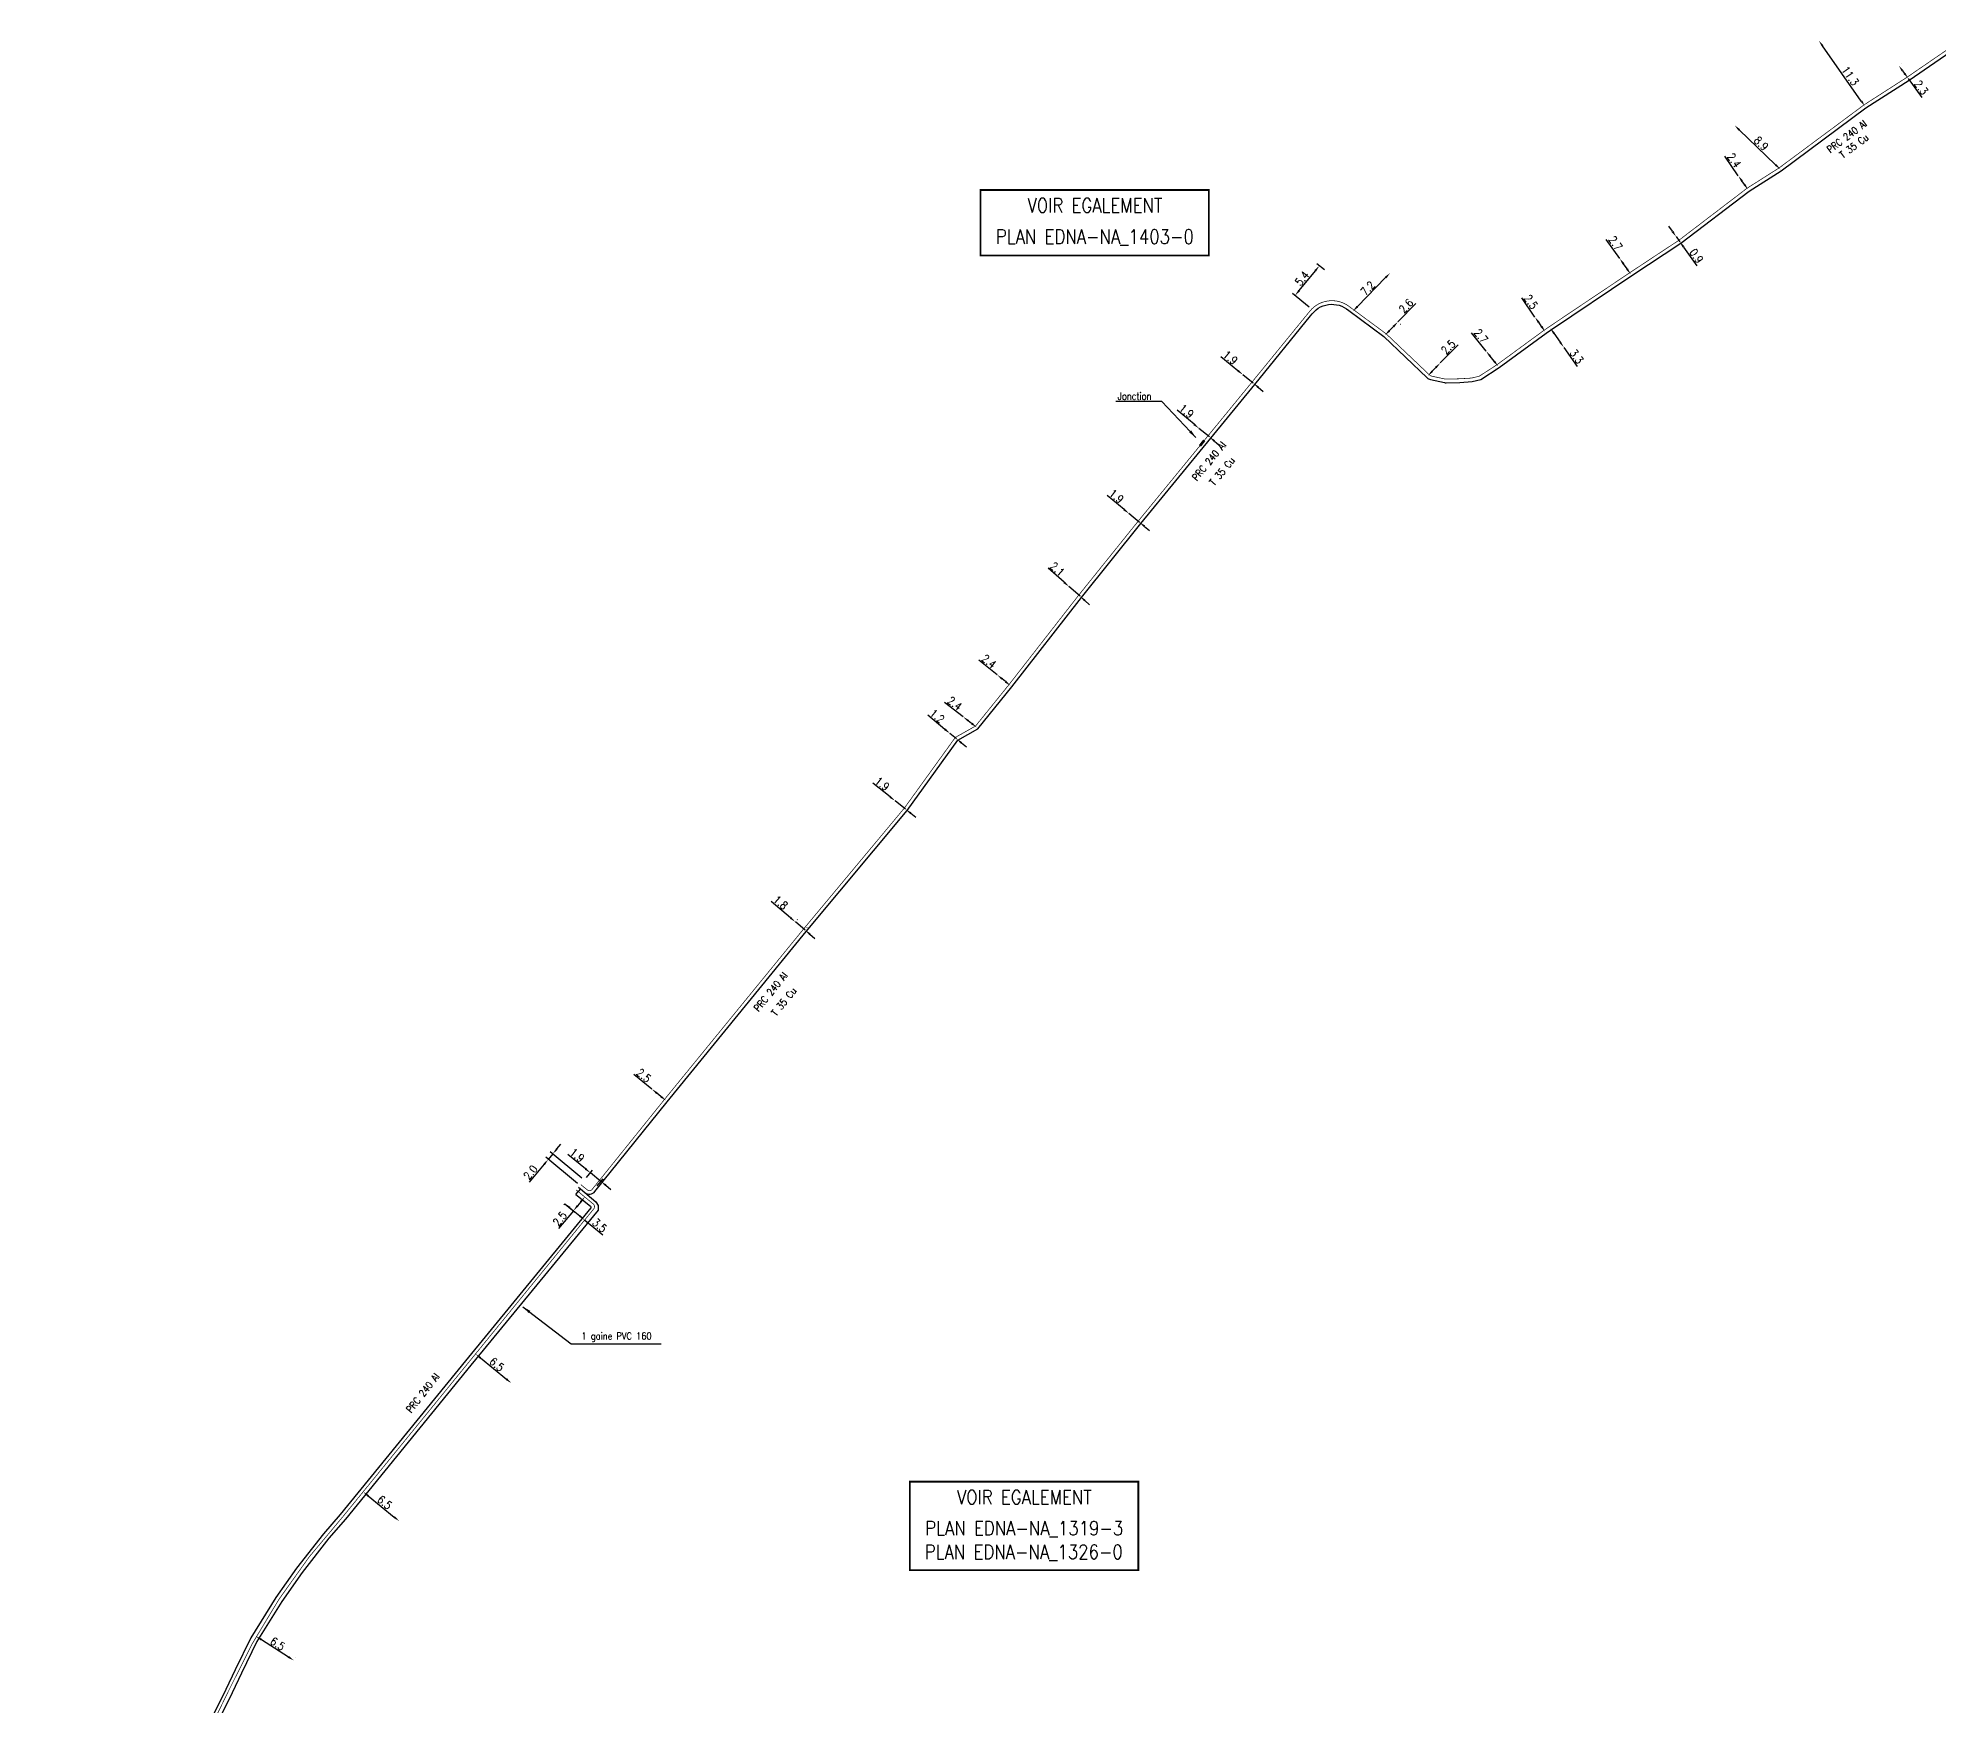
# Model space of a CAD drawing. Header units: millimetres. Extents: x 185000 to 186000, y 127000 to 128000.
# Drawn here: x 185068.5 to 185335.6, y 127517.5 to 127751.9 of the extents above; entities that cross this region are included whole.
import ezdxf
from ezdxf.enums import TextEntityAlignment as Align

# ---------------------------------------------------------------- set-up
doc = ezdxf.new("R2010")
doc.units = ezdxf.units.MM
doc.header["$PDMODE"] = 34
doc.layers.get('0').update_dxf_attribs({"linetype": 'CONTINUOUS'})
doc.layers.get('DEFPOINTS').update_dxf_attribs({"linetype": 'CONTINUOUS'})
for name, color, linetype in [('M_120', 5, 'M_ST_13'), ('M_300', 7, 'CONTINUOUS'), ('M_310', 7, 'M_MALT'), ('M_400', 7, 'CONTINUOUS'), ('M_930', 7, 'CONTINUOUS')]:
    doc.layers.add(name, color=color, linetype=linetype)
doc.styles.get("Standard").update_dxf_attribs({"font": 'romans.shx', "width": 0.85})
doc.linetypes.add('M_MALT', pattern='A,8,-3,["T //",Standard,S=1,R=0,X=-2.54,Y=-0.5],-2', length=13)
doc.linetypes.add('M_ST_13', pattern='A,5,-0.3,["oo",Standard,S=1.5,R=0,X=0,Y=-0.5],-3', length=8.3)
doc.dimstyles.get("Standard").update_dxf_attribs({"dimtxt": 1.5, "dimasz": 1.2, "dimexe": 0.625, "dimexo": 0.625, "dimgap": 0.25, "dimtad": 1, "dimdec": 1, "dimzin": 0, "dimdsep": 46, "dimtxsty": 'Standard', "dimcen": -0.5, "dimadec": 0, "dimazin": 0, "dimtfac": 1, "dimtdec": 1, "dimtmove": 0, "dimatfit": 3, "dimfxl": 0, "dimtolj": 1, "dimtzin": 0, "dimarcsym": 0})

# ---------------------------------------------------------------- blocks, each defined once
blk = doc.blocks.new('*D21')
at = {"layer": 'DEFPOINTS', "color": 0, "linetype": 'Continuous', "transparency": 16777216}
for p in [(185099.11, 127527.27), (185104.43, 127523.87), (185104.43, 127523.86)]:
    blk.add_point(p, dxfattribs=at)
at = {"layer": 'M_120', "color": 0, "linetype": 'Continuous', "lineweight": -2, "transparency": 16777216}
for p, q in [((185099.87, 127526.79), (185103.67, 127524.35)), ((185104.68, 127524.26), (185104.69, 127524.26))]:
    blk.add_line(p, q, dxfattribs=at)
at = {"layer": 'M_120', "color": 0, "linetype": 'Continuous', "transparency": 16777216}
for points in [[(185099.95, 127526.91), (185099.79, 127526.66), (185099.11, 127527.27)], [(185103.76, 127524.48), (185103.59, 127524.23), (185104.43, 127523.87)]]:
    blk.add_solid(points, dxfattribs=at)
at = {"layer": 'M_120', "color": 0, "linetype": 'Continuous', "transparency": 16777216, "insert": (185102.17, 127526.2), "char_height": 1.125, "attachment_point": 5, "rotation": 327.4291}
blk.add_mtext('\\A1;6.5', dxfattribs=at)
blk = doc.blocks.new('*D22')
at = {"layer": 'DEFPOINTS', "color": 0, "linetype": 'Continuous', "transparency": 16777216}
for p in [(185114.21, 127547.55), (185119.25, 127543.45), (185119.25, 127543.45)]:
    blk.add_point(p, dxfattribs=at)
at = {"layer": 'M_120', "color": 0, "linetype": 'Continuous', "lineweight": -2, "transparency": 16777216}
blk.add_line((185114.91, 127546.98), (185118.56, 127544.02), dxfattribs=at)
at = {"layer": 'M_120', "color": 0, "linetype": 'Continuous', "transparency": 16777216}
for points in [[(185115, 127547.1), (185114.82, 127546.86), (185114.21, 127547.55)], [(185118.65, 127544.13), (185118.46, 127543.9), (185119.25, 127543.45)]]:
    blk.add_solid(points, dxfattribs=at)
at = {"layer": 'M_120', "color": 0, "linetype": 'Continuous', "transparency": 16777216, "insert": (185117.21, 127546.08), "char_height": 1.125, "attachment_point": 5, "rotation": 320.8828}
blk.add_mtext('\\A1;6.5', dxfattribs=at)
blk = doc.blocks.new('*D23')
at = {"layer": 'DEFPOINTS', "color": 0, "linetype": 'Continuous', "transparency": 16777216}
for p in [(185129.99, 127566.95), (185135.02, 127562.84), (185135.02, 127562.84)]:
    blk.add_point(p, dxfattribs=at)
at = {"layer": 'M_120', "color": 0, "linetype": 'Continuous', "lineweight": -2, "transparency": 16777216}
blk.add_line((185130.68, 127566.38), (185134.33, 127563.41), dxfattribs=at)
at = {"layer": 'M_120', "color": 0, "linetype": 'Continuous', "transparency": 16777216}
for points in [[(185130.78, 127566.5), (185130.59, 127566.26), (185129.99, 127566.95)], [(185134.42, 127563.53), (185134.23, 127563.29), (185135.02, 127562.84)]]:
    blk.add_solid(points, dxfattribs=at)
at = {"layer": 'M_120', "color": 0, "linetype": 'Continuous', "transparency": 16777216, "insert": (185132.98, 127565.48), "char_height": 1.125, "attachment_point": 5, "rotation": 320.8237}
blk.add_mtext('\\A1;6.5', dxfattribs=at)
blk = doc.blocks.new('*D24')
at = {"layer": 'DEFPOINTS', "color": 0, "linetype": 'Continuous', "transparency": 16777216}
for p in [(185144.15, 127590), (185142.56, 127588.07), (185143.75, 127587.08)]:
    blk.add_point(p, dxfattribs=at)
at = {"layer": 'M_120', "color": 0, "linetype": 'Continuous', "lineweight": -2, "transparency": 16777216}
for p, q in [((185143.75, 127587.08), (185141.66, 127584.56)), ((185142.56, 127588.07), (185143.92, 127586.94)), ((185144.77, 127588.32), (185144.32, 127587.78))]:
    blk.add_line(p, q, dxfattribs=at)
at = {"layer": 'M_120', "color": 0, "linetype": 'Continuous', "transparency": 16777216}
for points in [[(185144.65, 127588.41), (185144.89, 127588.22), (185145.34, 127589.01)], [(185144.21, 127587.87), (185144.44, 127587.68), (185143.75, 127587.08)]]:
    blk.add_solid(points, dxfattribs=at)
at = {"layer": 'M_120', "color": 0, "linetype": 'Continuous', "transparency": 16777216, "insert": (185141.84, 127585.95), "char_height": 1.125, "attachment_point": 5, "rotation": 50.341}
blk.add_mtext('\\A1;2.5', dxfattribs=at)
blk = doc.blocks.new('*D25')
at = {"layer": 'DEFPOINTS', "color": 0, "linetype": 'Continuous', "transparency": 16777216}
for p in [(185142.56, 127588.07), (185142.56, 127588.07), (185144.01, 127584.15)]:
    blk.add_point(p, dxfattribs=at)
at = {"layer": 'M_120', "color": 0, "linetype": 'Continuous', "lineweight": -2, "transparency": 16777216}
for p, q in [((185142.56, 127588.07), (185142.41, 127587.9)), ((185143.25, 127587.5), (185144.65, 127586.34)), ((185145.34, 127585.76), (185147.87, 127583.67))]:
    blk.add_line(p, q, dxfattribs=at)
at = {"layer": 'M_120', "color": 0, "linetype": 'Continuous', "transparency": 16777216}
for points in [[(185143.35, 127587.61), (185143.16, 127587.38), (185142.56, 127588.07)], [(185144.75, 127586.45), (185144.56, 127586.22), (185145.34, 127585.76)]]:
    blk.add_solid(points, dxfattribs=at)
at = {"layer": 'M_120', "color": 0, "linetype": 'Continuous', "transparency": 16777216, "insert": (185147.43, 127585.01), "char_height": 1.125, "attachment_point": 5, "rotation": 320.341}
blk.add_mtext('\\A1;3.5', dxfattribs=at)
blk = doc.blocks.new('*D52')
at = {"layer": 'DEFPOINTS', "color": 0, "linetype": 'Continuous', "transparency": 16777216}
for p in [(185140.85, 127595.07), (185144.66, 127590.61), (185145.3, 127591.38)]:
    blk.add_point(p, dxfattribs=at)
at = {"layer": 'M_120', "color": 0, "linetype": 'Continuous', "lineweight": -2, "transparency": 16777216}
for p, q in [((185144.3, 127590.91), (185139.85, 127594.6)), ((185140.85, 127595.07), (185140.21, 127594.3)), ((185144.94, 127591.68), (185140.49, 127595.37)), ((185141.42, 127595.77), (185142, 127596.46)), ((185139.63, 127593.61), (185137.54, 127591.08))]:
    blk.add_line(p, q, dxfattribs=at)
at = {"layer": 'M_120', "color": 0, "linetype": 'Continuous', "transparency": 16777216}
for points in [[(185139.52, 127593.7), (185139.75, 127593.51), (185140.21, 127594.3)], [(185141.31, 127595.86), (185141.54, 127595.67), (185140.85, 127595.07)]]:
    blk.add_solid(points, dxfattribs=at)
at = {"layer": 'M_120', "color": 0, "linetype": 'Continuous', "transparency": 16777216, "insert": (185137.72, 127592.48), "char_height": 1.125, "attachment_point": 5, "rotation": 50.341}
blk.add_mtext('\\A1;2.0', dxfattribs=at)
blk = doc.blocks.new('*D53')
at = {"layer": 'DEFPOINTS', "color": 0, "linetype": 'Continuous', "transparency": 16777216}
for p in [(185146.13, 127592.41), (185145.32, 127591.4), (185146.8, 127590.2)]:
    blk.add_point(p, dxfattribs=at)
at = {"layer": 'M_120', "color": 0, "linetype": 'Continuous', "lineweight": -2, "transparency": 16777216}
for p, q in [((185145.43, 127592.98), (185142.94, 127594.99)), ((185145.61, 127591.77), (185146.43, 127592.78)), ((185147.62, 127591.21), (185146.13, 127592.41)), ((185147.1, 127590.57), (185147.91, 127591.58)), ((185148.32, 127590.65), (185149.02, 127590.08))]:
    blk.add_line(p, q, dxfattribs=at)
at = {"layer": 'M_120', "color": 0, "linetype": 'Continuous', "transparency": 16777216}
for points in [[(185145.53, 127593.09), (185145.34, 127592.86), (185146.13, 127592.41)], [(185148.41, 127590.76), (185148.23, 127590.53), (185147.62, 127591.21)]]:
    blk.add_solid(points, dxfattribs=at)
at = {"layer": 'M_120', "color": 0, "linetype": 'Continuous', "transparency": 16777216, "insert": (185144.27, 127594.88), "char_height": 1.125, "attachment_point": 5, "rotation": 321.0953}
blk.add_mtext('\\A1;1.9', dxfattribs=at)
blk = doc.blocks.new('*D54')
at = {"layer": 'DEFPOINTS', "color": 0, "linetype": 'Continuous', "transparency": 16777216}
for p in [(185154.78, 127604.18), (185154.78, 127604.18), (185156.75, 127602.57)]:
    blk.add_point(p, dxfattribs=at)
at = {"layer": 'M_120', "color": 0, "linetype": 'Continuous', "lineweight": -2, "transparency": 16777216}
for p, q in [((185154.78, 127604.18), (185152.25, 127606.25)), ((185156.05, 127603.14), (185155.48, 127603.61))]:
    blk.add_line(p, q, dxfattribs=at)
at = {"layer": 'M_120', "color": 0, "linetype": 'Continuous', "transparency": 16777216}
for points in [[(185155.57, 127603.72), (185155.38, 127603.49), (185154.78, 127604.18)], [(185156.15, 127603.25), (185155.96, 127603.02), (185156.75, 127602.57)]]:
    blk.add_solid(points, dxfattribs=at)
at = {"layer": 'M_120', "color": 0, "linetype": 'Continuous', "transparency": 16777216, "insert": (185153.64, 127606.08), "char_height": 1.125, "attachment_point": 5, "rotation": 320.6779}
blk.add_mtext('\\A1;2.5', dxfattribs=at)
blk = doc.blocks.new('*D55')
at = {"layer": 'DEFPOINTS', "color": 0, "linetype": 'Continuous', "transparency": 16777216}
for p in [(185174.91, 127627.61), (185174.96, 127627.67), (185176.26, 127626.48)]:
    blk.add_point(p, dxfattribs=at)
at = {"layer": 'M_120', "color": 0, "linetype": 'Continuous', "lineweight": -2, "transparency": 16777216}
for p, q in [((185174.27, 127628.25), (185171.54, 127630.56)), ((185176.31, 127626.53), (185174.96, 127627.67)), ((185175.22, 127627.97), (185175.26, 127628.03)), ((185176.56, 127626.83), (185176.61, 127626.89)), ((185176.99, 127625.95), (185177.68, 127625.37))]:
    blk.add_line(p, q, dxfattribs=at)
at = {"layer": 'M_120', "color": 0, "linetype": 'Continuous', "transparency": 16777216}
for points in [[(185174.37, 127628.36), (185174.18, 127628.14), (185174.96, 127627.67)], [(185177.09, 127626.07), (185176.9, 127625.84), (185176.31, 127626.53)]]:
    blk.add_solid(points, dxfattribs=at)
at = {"layer": 'M_120', "color": 0, "linetype": 'Continuous', "transparency": 16777216, "insert": (185172.88, 127630.41), "char_height": 1.125, "attachment_point": 5, "rotation": 319.8122}
blk.add_mtext('\\A1;1.8', dxfattribs=at)
blk = doc.blocks.new('*D56')
at = {"layer": 'DEFPOINTS', "color": 0, "linetype": 'Continuous', "transparency": 16777216}
for p in [(185188.97, 127644.7), (185188.97, 127644.7), (185190.46, 127643.52)]:
    blk.add_point(p, dxfattribs=at)
at = {"layer": 'M_120', "color": 0, "linetype": 'Continuous', "lineweight": -2, "transparency": 16777216}
for p, q in [((185188.26, 127645.26), (185185.83, 127647.18)), ((185190.46, 127643.52), (185188.97, 127644.7)), ((185191.17, 127642.96), (185191.88, 127642.4))]:
    blk.add_line(p, q, dxfattribs=at)
at = {"layer": 'M_120', "color": 0, "linetype": 'Continuous', "transparency": 16777216}
for points in [[(185188.35, 127645.38), (185188.17, 127645.14), (185188.97, 127644.7)], [(185191.26, 127643.07), (185191.08, 127642.84), (185190.46, 127643.52)]]:
    blk.add_solid(points, dxfattribs=at)
at = {"layer": 'M_120', "color": 0, "linetype": 'Continuous', "transparency": 16777216, "insert": (185187.16, 127647.09), "char_height": 1.125, "attachment_point": 5, "rotation": 321.6329}
blk.add_mtext('\\A1;1.9', dxfattribs=at)
blk = doc.blocks.new('*D57')
at = {"layer": 'DEFPOINTS', "color": 0, "linetype": 'Continuous', "transparency": 16777216}
for p in [(185196.68, 127654.18), (185196.68, 127654.18), (185197.61, 127653.42)]:
    blk.add_point(p, dxfattribs=at)
at = {"layer": 'M_120', "color": 0, "linetype": 'Continuous', "lineweight": -2, "transparency": 16777216}
for p, q in [((185195.98, 127654.75), (185193.56, 127656.74)), ((185197.61, 127653.42), (185196.68, 127654.18)), ((185198.3, 127652.85), (185199, 127652.28))]:
    blk.add_line(p, q, dxfattribs=at)
at = {"layer": 'M_120', "color": 0, "linetype": 'Continuous', "transparency": 16777216}
for points in [[(185196.08, 127654.87), (185195.89, 127654.63), (185196.68, 127654.18)], [(185198.4, 127652.96), (185198.21, 127652.73), (185197.61, 127653.42)]]:
    blk.add_solid(points, dxfattribs=at)
at = {"layer": 'M_120', "color": 0, "linetype": 'Continuous', "transparency": 16777216, "insert": (185194.9, 127656.61), "char_height": 1.125, "attachment_point": 5, "rotation": 320.6318}
blk.add_mtext('\\A1;1.2', dxfattribs=at)
blk = doc.blocks.new('*D58')
at = {"layer": 'DEFPOINTS', "color": 0, "linetype": 'Continuous', "transparency": 16777216}
for p in [(185198.56, 127656.5), (185198.56, 127656.5), (185200.45, 127655.03)]:
    blk.add_point(p, dxfattribs=at)
at = {"layer": 'M_120', "color": 0, "linetype": 'Continuous', "lineweight": -2, "transparency": 16777216}
for p, q in [((185198.56, 127656.5), (185195.93, 127658.54)), ((185199.74, 127655.58), (185199.27, 127655.95))]:
    blk.add_line(p, q, dxfattribs=at)
at = {"layer": 'M_120', "color": 0, "linetype": 'Continuous', "transparency": 16777216}
for points in [[(185199.36, 127656.06), (185199.18, 127655.83), (185198.56, 127656.5)], [(185199.84, 127655.7), (185199.65, 127655.46), (185200.45, 127655.03)]]:
    blk.add_solid(points, dxfattribs=at)
at = {"layer": 'M_120', "color": 0, "linetype": 'Continuous', "transparency": 16777216, "insert": (185197.35, 127658.39), "char_height": 1.125, "attachment_point": 5, "rotation": 322.1682}
blk.add_mtext('\\A1;2.4', dxfattribs=at)
blk = doc.blocks.new('*D59')
at = {"layer": 'DEFPOINTS', "color": 0, "linetype": 'Continuous', "transparency": 16777216}
for p in [(185203.34, 127662.4), (185203.34, 127662.4), (185205.19, 127660.89)]:
    blk.add_point(p, dxfattribs=at)
at = {"layer": 'M_120', "color": 0, "linetype": 'Continuous', "lineweight": -2, "transparency": 16777216}
for p, q in [((185203.34, 127662.4), (185200.75, 127664.49)), ((185204.49, 127661.46), (185204.03, 127661.83))]:
    blk.add_line(p, q, dxfattribs=at)
at = {"layer": 'M_120', "color": 0, "linetype": 'Continuous', "transparency": 16777216}
for points in [[(185204.13, 127661.95), (185203.94, 127661.71), (185203.34, 127662.4)], [(185204.59, 127661.58), (185204.4, 127661.34), (185205.19, 127660.89)]]:
    blk.add_solid(points, dxfattribs=at)
at = {"layer": 'M_120', "color": 0, "linetype": 'Continuous', "transparency": 16777216, "insert": (185202.17, 127664.31), "char_height": 1.125, "attachment_point": 5, "rotation": 320.9951}
blk.add_mtext('\\A1;2.4', dxfattribs=at)
blk = doc.blocks.new('*D60')
at = {"layer": 'DEFPOINTS', "color": 0, "linetype": 'Continuous', "transparency": 16777216}
for p in [(185213.42, 127674.82), (185213.42, 127674.82), (185214.98, 127673.45)]:
    blk.add_point(p, dxfattribs=at)
at = {"layer": 'M_120', "color": 0, "linetype": 'Continuous', "lineweight": -2, "transparency": 16777216}
for p, q in [((185212.74, 127675.42), (185210.48, 127677.4)), ((185214.98, 127673.45), (185213.42, 127674.82)), ((185215.65, 127672.86), (185216.33, 127672.26))]:
    blk.add_line(p, q, dxfattribs=at)
at = {"layer": 'M_120', "color": 0, "linetype": 'Continuous', "transparency": 16777216}
for points in [[(185212.84, 127675.53), (185212.64, 127675.3), (185213.42, 127674.82)], [(185215.75, 127672.97), (185215.56, 127672.74), (185214.98, 127673.45)]]:
    blk.add_solid(points, dxfattribs=at)
at = {"layer": 'M_120', "color": 0, "linetype": 'Continuous', "transparency": 16777216, "insert": (185211.77, 127677.27), "char_height": 1.125, "attachment_point": 5, "rotation": 318.7087}
blk.add_mtext('\\A1;2.1', dxfattribs=at)
blk = doc.blocks.new('*D61')
at = {"layer": 'DEFPOINTS', "color": 0, "linetype": 'Continuous', "transparency": 16777216}
for p in [(185221.85, 127685.09), (185221.85, 127685.09), (185223.35, 127683.85)]:
    blk.add_point(p, dxfattribs=at)
at = {"layer": 'M_120', "color": 0, "linetype": 'Continuous', "lineweight": -2, "transparency": 16777216}
for p, q in [((185221.16, 127685.66), (185218.77, 127687.63)), ((185223.35, 127683.85), (185221.85, 127685.09)), ((185224.04, 127683.28), (185224.74, 127682.71))]:
    blk.add_line(p, q, dxfattribs=at)
at = {"layer": 'M_120', "color": 0, "linetype": 'Continuous', "transparency": 16777216}
for points in [[(185221.25, 127685.78), (185221.06, 127685.54), (185221.85, 127685.09)], [(185224.14, 127683.4), (185223.95, 127683.17), (185223.35, 127683.85)]]:
    blk.add_solid(points, dxfattribs=at)
at = {"layer": 'M_120', "color": 0, "linetype": 'Continuous', "transparency": 16777216, "insert": (185220.09, 127687.51), "char_height": 1.125, "attachment_point": 5, "rotation": 320.491}
blk.add_mtext('\\A1;1.9', dxfattribs=at)
blk = doc.blocks.new('*D62')
at = {"layer": 'DEFPOINTS', "color": 0, "linetype": 'Continuous', "transparency": 16777216}
for p in [(185231.7, 127697.06), (185231.7, 127697.06), (185233.17, 127695.85)]:
    blk.add_point(p, dxfattribs=at)
at = {"layer": 'M_120', "color": 0, "linetype": 'Continuous', "lineweight": -2, "transparency": 16777216}
for p, q in [((185231, 127697.63), (185228.61, 127699.6)), ((185233.17, 127695.85), (185231.7, 127697.06)), ((185233.86, 127695.28), (185234.56, 127694.71))]:
    blk.add_line(p, q, dxfattribs=at)
at = {"layer": 'M_120', "color": 0, "linetype": 'Continuous', "transparency": 16777216}
for points in [[(185231.1, 127697.75), (185230.91, 127697.52), (185231.7, 127697.06)], [(185233.96, 127695.4), (185233.77, 127695.16), (185233.17, 127695.85)]]:
    blk.add_solid(points, dxfattribs=at)
at = {"layer": 'M_120', "color": 0, "linetype": 'Continuous', "transparency": 16777216, "insert": (185229.94, 127699.48), "char_height": 1.125, "attachment_point": 5, "rotation": 320.5285}
blk.add_mtext('\\A1;1.9', dxfattribs=at)
blk = doc.blocks.new('*D63')
at = {"layer": 'DEFPOINTS', "color": 0, "linetype": 'Continuous', "transparency": 16777216}
for p in [(185237.88, 127704.6), (185237.88, 127704.6), (185239.34, 127703.4)]:
    blk.add_point(p, dxfattribs=at)
at = {"layer": 'M_120', "color": 0, "linetype": 'Continuous', "lineweight": -2, "transparency": 16777216}
for p, q in [((185237.18, 127705.16), (185234.78, 127707.12)), ((185239.34, 127703.4), (185237.88, 127704.6)), ((185240.04, 127702.83), (185240.74, 127702.26))]:
    blk.add_line(p, q, dxfattribs=at)
at = {"layer": 'M_120', "color": 0, "linetype": 'Continuous', "transparency": 16777216}
for points in [[(185237.28, 127705.28), (185237.09, 127705.05), (185237.88, 127704.6)], [(185240.13, 127702.95), (185239.95, 127702.72), (185239.34, 127703.4)]]:
    blk.add_solid(points, dxfattribs=at)
at = {"layer": 'M_120', "color": 0, "linetype": 'Continuous', "transparency": 16777216, "insert": (185236.11, 127707.01), "char_height": 1.125, "attachment_point": 5, "rotation": 320.8092}
blk.add_mtext('\\A1;1.9', dxfattribs=at)
blk = doc.blocks.new('*D71')
at = {"layer": 'DEFPOINTS', "color": 0, "linetype": 'Continuous', "transparency": 16777216}
for p in [(185330.09, 127748.07), (185330.09, 127748.07), (185331.42, 127746.24)]:
    blk.add_point(p, dxfattribs=at)
at = {"layer": 'M_120', "color": 0, "linetype": 'Continuous', "lineweight": -2, "transparency": 16777216}
for p, q in [((185330.47, 127748.34), (185330.47, 127748.34)), ((185330.62, 127747.34), (185330.89, 127746.96)), ((185331.42, 127746.24), (185333.34, 127743.58))]:
    blk.add_line(p, q, dxfattribs=at)
at = {"layer": 'M_120', "color": 0, "linetype": 'Continuous', "transparency": 16777216}
for points in [[(185330.74, 127747.42), (185330.5, 127747.25), (185330.09, 127748.07)], [(185331.01, 127747.05), (185330.77, 127746.88), (185331.42, 127746.24)]]:
    blk.add_solid(points, dxfattribs=at)
at = {"layer": 'M_120', "color": 0, "linetype": 'Continuous', "transparency": 16777216, "insert": (185333.25, 127744.98), "char_height": 1.125, "attachment_point": 5, "rotation": 305.9233}
blk.add_mtext('\\A1;2.3', dxfattribs=at)
blk = doc.blocks.new('*D72')
at = {"layer": 'DEFPOINTS', "color": 0, "linetype": 'Continuous', "transparency": 16777216}
for p in [(185318.85, 127751.58), (185318.85, 127751.58), (185325.34, 127742.33)]:
    blk.add_point(p, dxfattribs=at)
at = {"layer": 'M_120', "color": 0, "linetype": 'Continuous', "lineweight": -2, "transparency": 16777216}
for p, q in [((185324.82, 127743.07), (185319.37, 127750.84)), ((185325.72, 127742.6), (185325.72, 127742.6))]:
    blk.add_line(p, q, dxfattribs=at)
at = {"layer": 'M_120', "color": 0, "linetype": 'Continuous', "transparency": 16777216}
for points in [[(185319.49, 127750.93), (185319.24, 127750.76), (185318.85, 127751.58)], [(185324.95, 127743.15), (185324.7, 127742.98), (185325.34, 127742.33)]]:
    blk.add_solid(points, dxfattribs=at)
at = {"layer": 'M_120', "color": 0, "linetype": 'Continuous', "transparency": 16777216, "insert": (185323.26, 127746.6), "char_height": 1.125, "attachment_point": 5, "rotation": 305.0619}
blk.add_mtext('\\A1;11.3', dxfattribs=at)
blk = doc.blocks.new('*D73')
at = {"layer": 'DEFPOINTS', "color": 0, "linetype": 'Continuous', "transparency": 16777216}
for p in [(185307.01, 127739.65), (185307.01, 127739.65), (185313.43, 127733.48)]:
    blk.add_point(p, dxfattribs=at)
at = {"layer": 'M_120', "color": 0, "linetype": 'Continuous', "lineweight": -2, "transparency": 16777216}
for p, q in [((185312.78, 127734.11), (185307.65, 127739.02)), ((185313.75, 127733.82), (185313.75, 127733.82))]:
    blk.add_line(p, q, dxfattribs=at)
at = {"layer": 'M_120', "color": 0, "linetype": 'Continuous', "transparency": 16777216}
for points in [[(185307.76, 127739.13), (185307.55, 127738.92), (185307.01, 127739.65)], [(185312.88, 127734.22), (185312.67, 127734), (185313.43, 127733.48)]]:
    blk.add_solid(points, dxfattribs=at)
at = {"layer": 'M_120', "color": 0, "linetype": 'Continuous', "transparency": 16777216, "insert": (185310.74, 127737.11), "char_height": 1.125, "attachment_point": 5, "rotation": 316.1811}
blk.add_mtext('\\A1;8.9', dxfattribs=at)
blk = doc.blocks.new('*D74')
at = {"layer": 'DEFPOINTS', "color": 0, "linetype": 'Continuous', "transparency": 16777216}
for p in [(185307.53, 127732.58), (185307.53, 127732.58), (185308.9, 127730.61)]:
    blk.add_point(p, dxfattribs=at)
at = {"layer": 'M_120', "color": 0, "linetype": 'Continuous', "lineweight": -2, "transparency": 16777216}
for p, q in [((185307.53, 127732.58), (185305.63, 127735.31)), ((185308.38, 127731.35), (185308.04, 127731.84))]:
    blk.add_line(p, q, dxfattribs=at)
at = {"layer": 'M_120', "color": 0, "linetype": 'Continuous', "transparency": 16777216}
for points in [[(185308.17, 127731.93), (185307.92, 127731.75), (185307.53, 127732.58)], [(185308.51, 127731.43), (185308.26, 127731.26), (185308.9, 127730.61)]]:
    blk.add_solid(points, dxfattribs=at)
at = {"layer": 'M_120', "color": 0, "linetype": 'Continuous', "transparency": 16777216, "insert": (185306.94, 127734.74), "char_height": 1.125, "attachment_point": 5, "rotation": 304.7399}
blk.add_mtext('\\A1;2.4', dxfattribs=at)
blk = doc.blocks.new('*D75')
at = {"layer": 'DEFPOINTS', "color": 0, "linetype": 'Continuous', "transparency": 16777216}
for p in [(185298.79, 127724.02), (185298.79, 127724.02), (185299.31, 127723.29)]:
    blk.add_point(p, dxfattribs=at)
at = {"layer": 'M_120', "color": 0, "linetype": 'Continuous', "lineweight": -2, "transparency": 16777216}
for p, q in [((185298.27, 127724.76), (185297.75, 127725.49)), ((185298.79, 127724.02), (185299.31, 127723.29)), ((185299.82, 127722.55), (185301.69, 127719.91))]:
    blk.add_line(p, q, dxfattribs=at)
at = {"layer": 'M_120', "color": 0, "linetype": 'Continuous', "transparency": 16777216}
for points in [[(185298.39, 127724.84), (185298.14, 127724.67), (185298.79, 127724.02)], [(185299.95, 127722.64), (185299.7, 127722.47), (185299.31, 127723.29)]]:
    blk.add_solid(points, dxfattribs=at)
at = {"layer": 'M_120', "color": 0, "linetype": 'Continuous', "transparency": 16777216, "insert": (185301.63, 127721.3), "char_height": 1.125, "attachment_point": 5, "rotation": 305.2516}
blk.add_mtext('\\A1;0.9', dxfattribs=at)
blk = doc.blocks.new('*D76')
at = {"layer": 'DEFPOINTS', "color": 0, "linetype": 'Continuous', "transparency": 16777216}
for p in [(185290.85, 127720.95), (185290.85, 127720.95), (185292.4, 127718.73)]:
    blk.add_point(p, dxfattribs=at)
at = {"layer": 'M_120', "color": 0, "linetype": 'Continuous', "lineweight": -2, "transparency": 16777216}
for p, q in [((185290.85, 127720.95), (185288.97, 127723.63)), ((185291.88, 127719.47), (185291.37, 127720.21))]:
    blk.add_line(p, q, dxfattribs=at)
at = {"layer": 'M_120', "color": 0, "linetype": 'Continuous', "transparency": 16777216}
for points in [[(185291.49, 127720.29), (185291.24, 127720.12), (185290.85, 127720.95)], [(185292.01, 127719.56), (185291.76, 127719.39), (185292.4, 127718.73)]]:
    blk.add_solid(points, dxfattribs=at)
at = {"layer": 'M_120', "color": 0, "linetype": 'Continuous', "transparency": 16777216, "insert": (185290.27, 127723.09), "char_height": 1.125, "attachment_point": 5, "rotation": 304.9929}
blk.add_mtext('\\A1;2.7', dxfattribs=at)
blk = doc.blocks.new('*D77')
at = {"layer": 'DEFPOINTS', "color": 0, "linetype": 'Continuous', "transparency": 16777216}
for p in [(185281.1, 127711.15), (185282.99, 127708.45), (185282.99, 127708.45)]:
    blk.add_point(p, dxfattribs=at)
at = {"layer": 'M_120', "color": 0, "linetype": 'Continuous', "lineweight": -2, "transparency": 16777216}
for p, q in [((185281.61, 127710.42), (185282.47, 127709.18)), ((185282.99, 127708.45), (185284.86, 127705.76))]:
    blk.add_line(p, q, dxfattribs=at)
at = {"layer": 'M_120', "color": 0, "linetype": 'Continuous', "transparency": 16777216}
for points in [[(185281.74, 127710.5), (185281.49, 127710.33), (185281.1, 127711.15)], [(185282.59, 127709.27), (185282.35, 127709.1), (185282.99, 127708.45)]]:
    blk.add_solid(points, dxfattribs=at)
at = {"layer": 'M_120', "color": 0, "linetype": 'Continuous', "transparency": 16777216, "insert": (185284.8, 127707.16), "char_height": 1.125, "attachment_point": 5, "rotation": 304.8823}
blk.add_mtext('\\A1;3.3', dxfattribs=at)
blk = doc.blocks.new('*D78')
at = {"layer": 'DEFPOINTS', "color": 0, "linetype": 'Continuous', "transparency": 16777216}
for p in [(185278.94, 127712.71), (185278.94, 127712.71), (185280.37, 127710.66)]:
    blk.add_point(p, dxfattribs=at)
at = {"layer": 'M_120', "color": 0, "linetype": 'Continuous', "lineweight": -2, "transparency": 16777216}
for p, q in [((185278.94, 127712.71), (185277.07, 127715.4)), ((185279.86, 127711.4), (185279.46, 127711.97))]:
    blk.add_line(p, q, dxfattribs=at)
at = {"layer": 'M_120', "color": 0, "linetype": 'Continuous', "transparency": 16777216}
for points in [[(185279.58, 127712.06), (185279.33, 127711.88), (185278.94, 127712.71)], [(185279.98, 127711.48), (185279.73, 127711.31), (185280.37, 127710.66)]]:
    blk.add_solid(points, dxfattribs=at)
at = {"layer": 'M_120', "color": 0, "linetype": 'Continuous', "transparency": 16777216, "insert": (185278.37, 127714.85), "char_height": 1.125, "attachment_point": 5, "rotation": 304.7921}
blk.add_mtext('\\A1;2.5', dxfattribs=at)
blk = doc.blocks.new('*D79')
at = {"layer": 'DEFPOINTS', "color": 0, "linetype": 'Continuous', "transparency": 16777216}
for p in [(185272.07, 127707.93), (185272.07, 127707.93), (185273.75, 127705.81)]:
    blk.add_point(p, dxfattribs=at)
at = {"layer": 'M_120', "color": 0, "linetype": 'Continuous', "lineweight": -2, "transparency": 16777216}
for p, q in [((185272.07, 127707.93), (185270.03, 127710.5)), ((185273.19, 127706.51), (185272.63, 127707.22)), ((185273.38, 127705.52), (185273.38, 127705.52))]:
    blk.add_line(p, q, dxfattribs=at)
at = {"layer": 'M_120', "color": 0, "linetype": 'Continuous', "transparency": 16777216}
for points in [[(185272.74, 127707.31), (185272.51, 127707.13), (185272.07, 127707.93)], [(185273.31, 127706.61), (185273.07, 127706.42), (185273.75, 127705.81)]]:
    blk.add_solid(points, dxfattribs=at)
at = {"layer": 'M_120', "color": 0, "linetype": 'Continuous', "transparency": 16777216, "insert": (185271.36, 127710.03), "char_height": 1.125, "attachment_point": 5, "rotation": 308.3854}
blk.add_mtext('\\A1;2.7', dxfattribs=at)
blk = doc.blocks.new('M_300_03')
at = {"color": 0, "linetype": 'Continuous'}
blk.add_solid([(-0.5, 0.1875), (-0.5, -0.1875), (0.5, 0.1875), (0.5, -0.1875)], dxfattribs=at)
at = {"color": 0, "linetype": 'Continuous', "width": 0.75, "flags": 3}
for tag, p in [('DEF_LEG', (0, -5)), ('DEF_COUP', (0, -7.5)), ('DEF_TYPE', (0, -10))]:
    blk.add_attdef(tag, text='', height=1.2, dxfattribs=at).set_placement(p, align=Align.MIDDLE)
blk = doc.blocks.new('*D80')
at = {"layer": 'DEFPOINTS', "color": 0, "linetype": 'Continuous', "transparency": 16777216}
for p in [(185258.57, 127718.9), (185258.57, 127718.9), (185253.34, 127713.53)]:
    blk.add_point(p, dxfattribs=at)
at = {"layer": 'M_120', "color": 0, "linetype": 'Continuous', "lineweight": -2, "transparency": 16777216}
blk.add_line((185253.97, 127714.17), (185257.94, 127718.26), dxfattribs=at)
at = {"layer": 'M_120', "color": 0, "linetype": 'Continuous', "transparency": 16777216}
for points in [[(185257.83, 127718.36), (185258.05, 127718.15), (185258.57, 127718.9)], [(185253.86, 127714.28), (185254.08, 127714.07), (185253.34, 127713.53)]]:
    blk.add_solid(points, dxfattribs=at)
at = {"layer": 'M_120', "color": 0, "linetype": 'Continuous', "transparency": 16777216, "insert": (185255.42, 127716.74), "char_height": 1.125, "attachment_point": 5, "rotation": 45.7932}
blk.add_mtext('\\A1;7.2', dxfattribs=at)
blk = doc.blocks.new('*D81')
at = {"layer": 'DEFPOINTS', "color": 0, "linetype": 'Continuous', "transparency": 16777216}
for p in [(185248.63, 127719.92), (185249.71, 127719.03), (185247.55, 127713.82)]:
    blk.add_point(p, dxfattribs=at)
at = {"layer": 'M_120', "color": 0, "linetype": 'Continuous', "lineweight": -2, "transparency": 16777216}
for p, q in [((185249.35, 127719.33), (185248.26, 127720.21)), ((185245.78, 127716.43), (185248.06, 127719.22)), ((185247.19, 127714.12), (185244.85, 127716.03))]:
    blk.add_line(p, q, dxfattribs=at)
at = {"layer": 'M_120', "color": 0, "linetype": 'Continuous', "transparency": 16777216}
for points in [[(185247.94, 127719.31), (185248.17, 127719.12), (185248.63, 127719.92)], [(185245.66, 127716.52), (185245.9, 127716.34), (185245.21, 127715.73)]]:
    blk.add_solid(points, dxfattribs=at)
at = {"layer": 'M_120', "color": 0, "linetype": 'Continuous', "transparency": 16777216, "insert": (185246.2, 127718.13), "char_height": 1.125, "attachment_point": 5, "rotation": 50.7814}
blk.add_mtext('\\A1;5.4', dxfattribs=at)
blk = doc.blocks.new('*D82')
at = {"layer": 'DEFPOINTS', "color": 0, "linetype": 'Continuous', "transparency": 16777216}
for p in [(185259.67, 127712.03), (185259.67, 127712.02), (185257.86, 127710.16)]:
    blk.add_point(p, dxfattribs=at)
at = {"layer": 'M_120', "color": 0, "linetype": 'Continuous', "lineweight": -2, "transparency": 16777216}
for p, q in [((185259.67, 127712.02), (185262.18, 127714.6)), ((185260, 127711.7), (185260.01, 127711.7)), ((185258.19, 127709.84), (185258.2, 127709.83)), ((185258.49, 127710.8), (185259.05, 127711.38))]:
    blk.add_line(p, q, dxfattribs=at)
at = {"layer": 'M_120', "color": 0, "linetype": 'Continuous', "transparency": 16777216}
for points in [[(185258.94, 127711.48), (185259.15, 127711.27), (185259.67, 127712.02)], [(185258.38, 127710.91), (185258.6, 127710.7), (185257.86, 127710.16)]]:
    blk.add_solid(points, dxfattribs=at)
at = {"layer": 'M_120', "color": 0, "linetype": 'Continuous', "transparency": 16777216, "insert": (185260.81, 127714.27), "char_height": 1.125, "attachment_point": 5, "rotation": 45.7932}
blk.add_mtext('\\A1;2.6', dxfattribs=at)
blk = doc.blocks.new('*D83')
at = {"layer": 'DEFPOINTS', "color": 0, "linetype": 'Continuous', "transparency": 16777216}
for p in [(185263.88, 127704.45), (185265.62, 127706.25), (185265.62, 127706.25)]:
    blk.add_point(p, dxfattribs=at)
at = {"layer": 'M_120', "color": 0, "linetype": 'Continuous', "lineweight": -2, "transparency": 16777216}
for p, q in [((185265.62, 127706.25), (185268.12, 127708.82)), ((185264.5, 127705.1), (185264.99, 127705.6))]:
    blk.add_line(p, q, dxfattribs=at)
at = {"layer": 'M_120', "color": 0, "linetype": 'Continuous', "transparency": 16777216}
for points in [[(185264.4, 127705.2), (185264.61, 127704.99), (185263.88, 127704.45)], [(185264.89, 127705.71), (185265.1, 127705.5), (185265.62, 127706.25)]]:
    blk.add_solid(points, dxfattribs=at)
at = {"layer": 'M_120', "color": 0, "linetype": 'Continuous', "transparency": 16777216, "insert": (185266.75, 127708.49), "char_height": 1.125, "attachment_point": 5, "rotation": 45.7932}
blk.add_mtext('\\A1;2.5', dxfattribs=at)

msp = doc.modelspace()

# ---------------------------------------------------------------- linework, layer by layer
at = {"layer": 'M_120', "const_width": 0.1}
for points in [[(185144.78, 127590.75), (185145.69, 127590.02, 0.417156), (185146.39, 127590.09), (185156.55, 127602.72), (185176.07, 127626.64), (185190.27, 127643.67), (185197.44, 127653.61), (185200.29, 127655.22), (185205, 127661.05), (185214.78, 127673.6), (185223.15, 127684.01), (185232.14, 127694.99), (185232.97, 127696.01), (185239.15, 127703.56), (185247.29, 127713.54, -0.391151), (185252.67, 127714.3), (185258.03, 127710.34), (185264.14, 127704.54, 0.137604), (185264.37, 127704.41), (185266.32, 127703.99, 0.059441), (185266.44, 127703.98), (185268.36, 127704.03), (185270.03, 127704.13), (185271.05, 127704.38, 0.082217), (185271.2, 127704.45), (185273.6, 127706.01), (185280.23, 127710.86), (185280.96, 127711.36), (185292.26, 127718.94), (185299.16, 127723.49), (185308.75, 127730.81), (185313.29, 127733.69), (185325.2, 127742.53), (185331.28, 127746.44), (185339.23, 127751.89)], [(185146.36, 127588.17), (185144.15, 127590), (185144.43, 127589.77), (185146.53, 127588.03, -0.411788), (185146.6, 127587.33), (185111.31, 127544.04, 0.077487), (185095.3, 127519.66), (185095.3, 127519.66, -0.002658), (185087.03, 127502.84), (185084.96, 127498.54, -0.000031), (185084.96, 127498.54), (185073.8, 127475.38), (185068.57, 127464.52, 0.412179), (185068.8, 127463.85), (185075.31, 127460.7), (185076.24, 127460.22), (185076.65, 127460)]]:
    msp.add_lwpolyline(points, format="xyb", dxfattribs=at)
at = {"layer": 'M_310', "ltscale": 0.5}
msp.add_lwpolyline([(185144.47, 127590.37), (185145.37, 127589.63, 0.417156), (185146.78, 127589.78), (185156.94, 127602.41), (185176.45, 127626.32), (185190.66, 127643.36), (185197.78, 127653.23), (185200.62, 127654.83), (185205.39, 127660.74), (185215.17, 127673.29), (185223.54, 127683.7), (185233.36, 127695.69), (185239.54, 127703.24), (185247.39, 127712.86, -0.457709), (185252.76, 127713.62), (185257.69, 127709.97), (185263.77, 127704.18, 0.137892), (185264.25, 127703.93), (185266.22, 127703.5, 0.059441), (185266.45, 127703.48), (185268.39, 127703.53), (185270.11, 127703.63), (185271.33, 127703.94), (185273.89, 127705.6), (185280.51, 127710.45), (185281.24, 127710.95), (185292.54, 127718.53), (185299.45, 127723.08), (185309.04, 127730.4), (185313.57, 127733.28), (185325.48, 127742.12), (185331.56, 127746.03), (185339.52, 127751.48)], format="xyb", dxfattribs=at)
at = {"layer": 'M_400', "color": 7, "linetype": 'CONTINUOUS'}
for p, q in [((185144.11, 127589.38), (185144.43, 127589.77)), ((185144.11, 127589.38), (185146.13, 127587.71)), ((185144.75, 127590.15), (185144.43, 127589.77)), ((185144.75, 127590.15), (185146.92, 127588.35)), ((185146.21, 127587.51), (185128.57, 127566)), ((185147.21, 127587.15), (185129.34, 127565.37)), ((185146.13, 127587.71), (185146.21, 127587.57)), ((185146.21, 127587.57), (185146.21, 127587.51)), ((185146.92, 127588.35), (185147.21, 127587.82)), ((185147.21, 127587.82), (185147.21, 127587.15)), ((185128.57, 127566), (185110.93, 127544.36)), ((185129.34, 127565.37), (185111.7, 127543.72)), ((185110.93, 127544.36), (185108.61, 127541.67)), ((185111.7, 127543.72), (185109.38, 127541.04)), ((185108.61, 127541.67), (185104.8, 127536.81)), ((185109.38, 127541.04), (185105.6, 127536.21)), ((185104.8, 127536.81), (185101.93, 127532.73)), ((185105.6, 127536.21), (185102.76, 127532.17)), ((185101.93, 127532.73), (185098.38, 127527.02)), ((185102.76, 127532.17), (185099.26, 127526.53)), ((185098.38, 127527.02), (185096.17, 127522.52)), ((185099.26, 127526.53), (185097.07, 127522.08)), ((185096.17, 127522.52), (185094.86, 127519.76)), ((185097.07, 127522.08), (185095.76, 127519.32)), ((185094.86, 127519.76), (185086.58, 127503.06)), ((185095.76, 127519.32), (185087.48, 127502.62))]:
    msp.add_line(p, q, dxfattribs=at)
at = {"layer": 'M_930', "const_width": 0.25}
for points in [[(185200.97, 127730.57), (185233.1, 127730.57), (185233.1, 127721.36), (185200.97, 127721.36)], [(185191.04, 127548.99), (185223.18, 127548.99), (185223.18, 127536.55), (185191.04, 127536.55)]]:
    msp.add_lwpolyline(points, close=True, dxfattribs=at)

# ---------------------------------------------------------------- block references
at = {"layer": 'M_300', "rotation": 52.15387517404205}
msp.add_blockref('M_300_03', (185232.14, 127694.99), dxfattribs=at)

# ---------------------------------------------------------------- texts
at = {"layer": 'M_120', "width": 0.85}
for rotation, p in [(37.2471, (185322.78, 127738.09)), (50.4754, (185233.11, 127692.45)), (51.0052, (185171.48, 127617.86)), (51.749, (185122.58, 127561.47))]:
    msp.add_text('PRC 240 Al', height=1, rotation=rotation, dxfattribs=at).set_placement(p, align=Align.MIDDLE)
at = {"layer": 'M_300', "linetype": 'Continuous', "insert": (185225.02, 127701.59), "char_height": 1, "attachment_point": 6}
msp.add_mtext('Jonction', dxfattribs=at)
at = {"layer": 'M_310', "width": 0.85}
for rotation, p in [(37.2471, (185323.79, 127736.75)), (50.4754, (185234.95, 127691.02)), (51.0052, (185173.33, 127616.45))]:
    msp.add_text('T 35 Cu', height=1, rotation=rotation, dxfattribs=at).set_placement(p, align=Align.MIDDLE)
at = {"layer": 'M_400', "insert": (185144.88, 127569.3), "char_height": 1, "attachment_point": 4}
msp.add_mtext('1 gaine PVC 160', dxfattribs=at)
at = {"layer": 'M_930', "width": 0.85}
for s, p in [('VOIR EGALEMENT', (185217.06, 127727.4)), ('PLAN EDNA-NA_1403-0', (185217.06, 127723.02)), ('VOIR EGALEMENT', (185207.13, 127545.82)), ('PLAN EDNA-NA_1319-3', (185207.13, 127541.45)), ('PLAN EDNA-NA_1326-0', (185207.07, 127538.12))]:
    msp.add_text(s, height=2, dxfattribs=at).set_placement(p, align=Align.CENTER)

# ---------------------------------------------------------------- dimensions: what is measured, and where the dimension line sits
at = {"layer": 'M_120', "linetype": 'Continuous'}
for base, p1, p2, angle, override, picture, middle in [((185318.85, 127751.58), (185325.34, 127742.33), (185318.85, 127751.58), 305.0619, {"dimscale": 0.75}, '*D72', (185322.65, 127746.17)), ((185330.09, 127748.07), (185331.42, 127746.24), (185330.09, 127748.07), 305.9233, {"dimscale": 0.75}, '*D71', (185332.64, 127744.54)), ((185307.01, 127739.65), (185313.43, 127733.48), (185307.01, 127739.65), 316.1811, {"dimscale": 0.75}, '*D73', (185310.22, 127736.57)), ((185307.53, 127732.58), (185308.9, 127730.61), (185307.53, 127732.58), 304.7399, {"dimscale": 0.75}, '*D74', (185306.33, 127734.32)), ((185298.79, 127724.02), (185299.31, 127723.29), (185298.79, 127724.02), 305.2516, {"dimscale": 0.75}, '*D75', (185301.02, 127720.86)), ((185290.85, 127720.95), (185292.4, 127718.73), (185290.85, 127720.95), 304.9929, {"dimscale": 0.75}, '*D76', (185289.65, 127722.66)), ((185248.63, 127719.92), (185247.55, 127713.82), (185249.71, 127719.03), 230.7814, {"dimscale": 0.75}, '*D81', (185246.78, 127717.66)), ((185259.67, 127712.02), (185257.86, 127710.16), (185259.67, 127712.03), 225.7932, {"dimscale": 0.75}, '*D82', (185261.35, 127713.74)), ((185278.94, 127712.71), (185280.37, 127710.66), (185278.94, 127712.71), 304.7921, {"dimscale": 0.75}, '*D78', (185277.75, 127714.43)), ((185265.62, 127706.25), (185263.88, 127704.45), (185265.62, 127706.25), 225.7932, {"dimscale": 0.75}, '*D83', (185267.29, 127707.96)), ((185272.07, 127707.93), (185273.75, 127705.81), (185272.07, 127707.93), 308.3854, {"dimscale": 0.75}, '*D79', (185270.77, 127709.56)), ((185282.99, 127708.45), (185281.1, 127711.15), (185282.99, 127708.45), 124.8823, {"dimscale": 0.75}, '*D77', (185284.18, 127706.73)), ((185237.88, 127704.6), (185239.34, 127703.4), (185237.88, 127704.6), 320.8092, {"dimscale": 0.75}, '*D63', (185235.63, 127706.43)), ((185231.7, 127697.06), (185233.17, 127695.85), (185231.7, 127697.06), 320.5285, {"dimscale": 0.75}, '*D62', (185229.46, 127698.9)), ((185221.85, 127685.09), (185223.35, 127683.85), (185221.85, 127685.09), 320.491, {"dimscale": 0.75}, '*D61', (185219.62, 127686.93)), ((185213.42, 127674.82), (185214.98, 127673.45), (185213.42, 127674.82), 318.7087, {"dimscale": 0.75}, '*D60', (185211.27, 127676.7)), ((185203.34, 127662.4), (185205.19, 127660.89), (185203.34, 127662.4), 320.9951, {"dimscale": 0.75}, '*D59', (185201.69, 127663.73)), ((185198.56, 127656.5), (185200.45, 127655.03), (185198.56, 127656.5), 322.1682, {"dimscale": 0.75}, '*D58', (185196.89, 127657.79)), ((185196.68, 127654.18), (185197.61, 127653.42), (185196.68, 127654.18), 320.6318, {"dimscale": 0.75}, '*D57', (185194.42, 127656.03)), ((185188.97, 127644.7), (185190.46, 127643.52), (185188.97, 127644.7), 321.6329, {"dimscale": 0.75}, '*D56', (185186.69, 127646.5)), ((185174.96, 127627.67), (185176.26, 127626.48), (185174.91, 127627.61), 319.8122, {"dimscale": 0.75}, '*D55', (185172.39, 127629.84)), ((185154.78, 127604.18), (185156.75, 127602.57), (185154.78, 127604.18), 320.6779, {"dimscale": 0.75}, '*D54', (185153.17, 127605.5)), ((185146.13, 127592.41), (185146.8, 127590.2), (185145.32, 127591.4), 321.0953, {"dimscale": 0.75}, '*D53', (185143.8, 127594.3)), ((185143.75, 127587.08), (185144.15, 127590), (185142.56, 127588.07), 50.341, {"dimscale": 0.75, "dimexe": 0.3, "dimexo": 0, "dimse1": 1, "dimse2": 0}, '*D24', (185142.42, 127585.48)), ((185135.02, 127562.84), (185129.99, 127566.95), (185135.02, 127562.84), 140.8237, {"dimscale": 0.75}, '*D23', (185132.51, 127564.89)), ((185119.25, 127543.45), (185114.21, 127547.55), (185119.25, 127543.45), 140.8828, {"dimscale": 0.75}, '*D22', (185116.73, 127545.5))]:
    dim = msp.add_linear_dim(base=base, p1=p1, p2=p2, angle=angle, dimstyle='Standard', override=override, dxfattribs=at)
    dim.commit()
    dim.dimension.update_dxf_attribs({"geometry": picture, "text_midpoint": middle, "dimtype": 160})
for base, p1, p2, angle, text, override, picture, middle in [((185258.57, 127718.9), (185253.34, 127713.53), (185258.57, 127718.9), 225.7932, '7.2', {"dimscale": 0.75}, '*D80', (185255.95, 127716.22)), ((185140.85, 127595.07), (185144.66, 127590.61), (185145.3, 127591.38), 230.341, '2.0', {"dimscale": 0.75}, '*D52', (185138.3, 127592)), ((185142.56, 127588.07), (185144.01, 127584.15), (185142.56, 127588.07), 320.341, '3.5', {"dimscale": 0.75, "dimexe": 0.3, "dimexo": 0, "dimse1": 1, "dimse2": 0}, '*D25', (185146.95, 127584.43)), ((185104.43, 127523.87), (185099.11, 127527.27), (185104.43, 127523.86), 147.4291, '6.5', {"dimscale": 0.75}, '*D21', (185101.77, 127525.57))]:
    dim = msp.add_linear_dim(base=base, p1=p1, p2=p2, angle=angle, text=text, dimstyle='Standard', override=override, dxfattribs=at)
    dim.commit()
    dim.dimension.update_dxf_attribs({"geometry": picture, "text_midpoint": middle, "dimtype": 160})

# ---------------------------------------------------------------- leaders
at = {"layer": 'M_300', "linetype": 'Continuous', "annotation_type": 0, "has_hookline": 1, "hookline_direction": 1, "text_width": 5.02}
msp.add_leader([(185231.28, 127695.76), (185226.47, 127700.84), (185225.27, 127700.84)], dimstyle='Standard', dxfattribs=at)
at = {"layer": 'M_400', "annotation_type": 0, "has_hookline": 1, "hookline_direction": 0, "text_width": 11.21}
msp.add_leader([(185136.62, 127573.58), (185143.43, 127568.38), (185144.63, 127568.38)], dimstyle='Standard', dxfattribs=at)

doc.saveas('drawing.dxf')
